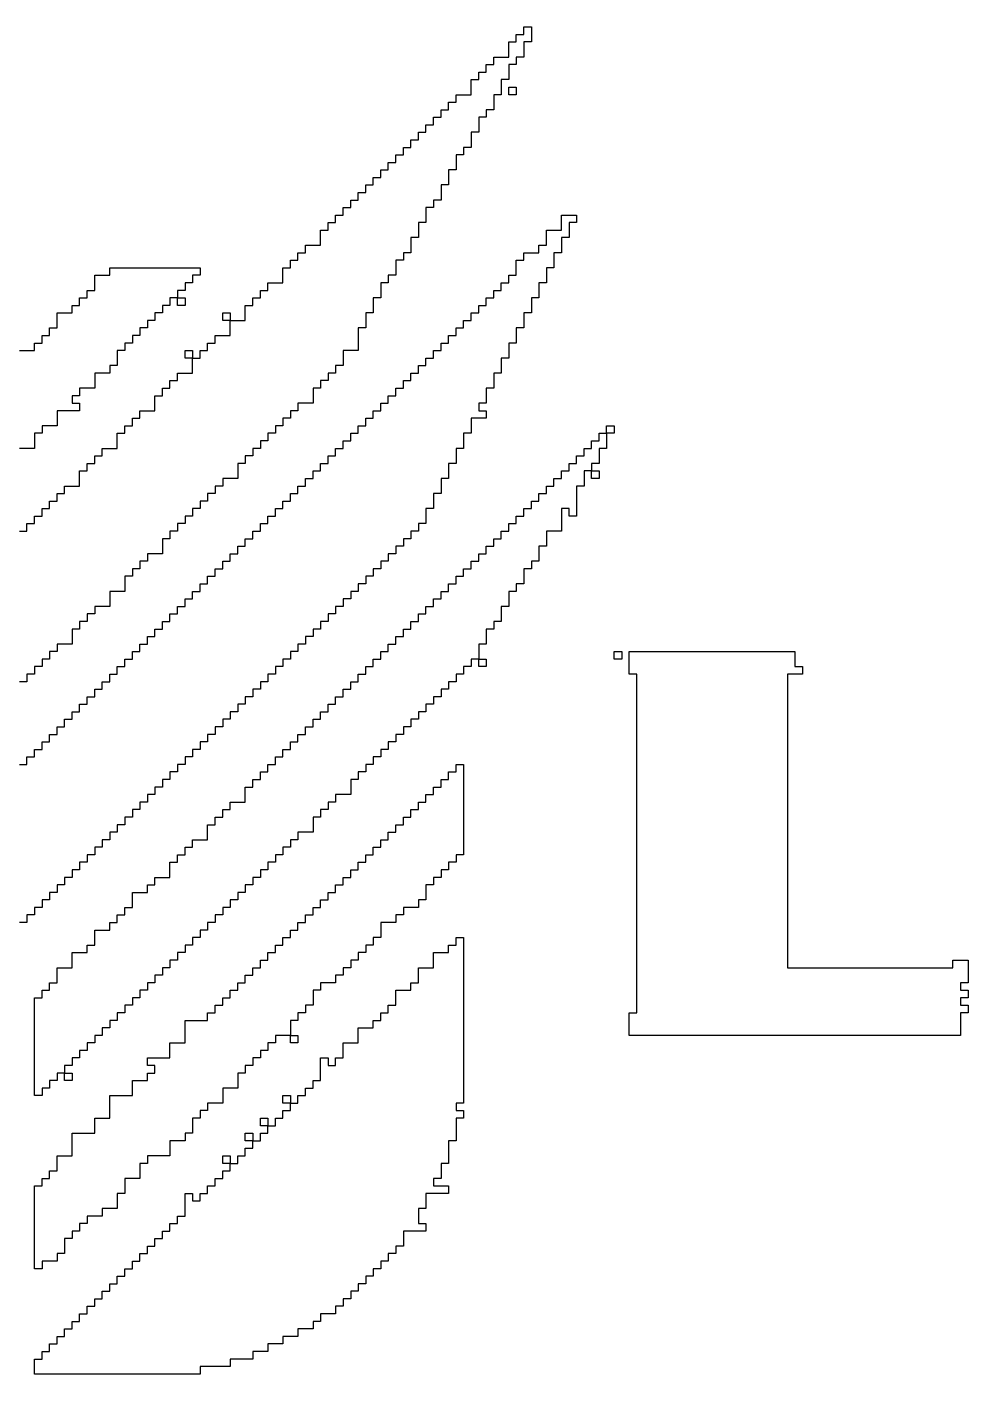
# Model space of a CAD drawing. Header units: millimetres. Extents: x 103208 to 171806, y -164 to 10038.
# Drawn here: x 143074.185 to 143075.132, y 4367.177 to 4368.532 of the extents above; entities that cross this region are included whole.
import ezdxf

# ---------------------------------------------------------------- set-up
doc = ezdxf.new("R2010")
doc.units = ezdxf.units.MM
doc.layers.add('TRACE', color=7, linetype='Continuous')

msp = doc.modelspace()

# ---------------------------------------------------------------- linework, layer by layer
at = {"layer": 'TRACE', "color": 2, "linetype": 'Continuous'}
for points in [[(143074.17758, 4368.02475), (143074.18515, 4368.02475), (143074.18515, 4368.03233), (143074.19272, 4368.03233), (143074.19272, 4368.0399), (143074.20029, 4368.0399), (143074.20029, 4368.04747), (143074.20786, 4368.04747), (143074.20786, 4368.05504), (143074.21544, 4368.05504), (143074.21544, 4368.06261), (143074.22301, 4368.06261), (143074.22301, 4368.07018), (143074.23058, 4368.07018), (143074.23815, 4368.07018), (143074.23815, 4368.08532), (143074.24572, 4368.08532), (143074.24572, 4368.09289), (143074.25329, 4368.09289), (143074.25329, 4368.10047), (143074.26086, 4368.10047), (143074.26086, 4368.10804), (143074.26843, 4368.10804), (143074.276, 4368.10804), (143074.276, 4368.12318), (143074.28358, 4368.12318), (143074.28358, 4368.13075), (143074.29115, 4368.13075), (143074.29115, 4368.13832), (143074.29872, 4368.13832), (143074.29872, 4368.14589), (143074.30629, 4368.14589), (143074.31386, 4368.14589), (143074.31386, 4368.16103), (143074.32143, 4368.16103), (143074.32143, 4368.1686), (143074.329, 4368.1686), (143074.329, 4368.17618), (143074.33657, 4368.17618), (143074.33657, 4368.18375), (143074.34414, 4368.18375), (143074.35171, 4368.18375), (143074.35171, 4368.19889), (143074.34414, 4368.19889), (143074.34414, 4368.20646), (143074.35171, 4368.20646), (143074.35171, 4368.19889), (143074.35929, 4368.19889), (143074.35929, 4368.20646), (143074.36686, 4368.20646), (143074.36686, 4368.21403), (143074.37443, 4368.21403), (143074.37443, 4368.2216), (143074.382, 4368.2216), (143074.38957, 4368.2216), (143074.38957, 4368.23674), (143074.382, 4368.23674), (143074.382, 4368.24432), (143074.38957, 4368.24432), (143074.38957, 4368.23674), (143074.39714, 4368.23674), (143074.40471, 4368.23674), (143074.40471, 4368.25189), (143074.41228, 4368.25189), (143074.41228, 4368.25946), (143074.41985, 4368.25946), (143074.41985, 4368.26703), (143074.42743, 4368.26703), (143074.42743, 4368.2746), (143074.435, 4368.2746), (143074.44257, 4368.2746), (143074.44257, 4368.28974), (143074.45014, 4368.28974), (143074.45014, 4368.29731), (143074.45771, 4368.29731), (143074.45771, 4368.30488), (143074.46528, 4368.30488), (143074.46528, 4368.31245), (143074.47285, 4368.31245), (143074.48042, 4368.31245), (143074.48042, 4368.3276), (143074.48799, 4368.3276), (143074.48799, 4368.33517), (143074.49556, 4368.33517), (143074.49556, 4368.34274), (143074.50314, 4368.34274), (143074.50314, 4368.35031), (143074.51071, 4368.35031), (143074.51071, 4368.35788), (143074.51828, 4368.35788), (143074.51828, 4368.36545), (143074.52585, 4368.36545), (143074.52585, 4368.37302), (143074.53342, 4368.37302), (143074.53342, 4368.38059), (143074.54099, 4368.38059), (143074.54099, 4368.38817), (143074.54856, 4368.38817), (143074.54856, 4368.39574), (143074.55613, 4368.39574), (143074.55613, 4368.40331), (143074.5637, 4368.40331), (143074.5637, 4368.41088), (143074.57128, 4368.41088), (143074.57128, 4368.41845), (143074.57885, 4368.41845), (143074.57885, 4368.42602), (143074.58642, 4368.42602), (143074.58642, 4368.43359), (143074.59399, 4368.43359), (143074.59399, 4368.44116), (143074.60156, 4368.44116), (143074.60156, 4368.44873), (143074.60913, 4368.44873), (143074.60913, 4368.45631), (143074.6167, 4368.45631), (143074.6167, 4368.46388), (143074.62427, 4368.46388), (143074.63184, 4368.46388), (143074.63184, 4368.47902), (143074.63942, 4368.47902), (143074.63942, 4368.48659), (143074.64699, 4368.48659), (143074.64699, 4368.49416), (143074.65456, 4368.49416), (143074.65456, 4368.50173), (143074.66213, 4368.50173), (143074.6697, 4368.50173), (143074.6697, 4368.51687), (143074.67727, 4368.51687), (143074.67727, 4368.52444), (143074.68484, 4368.52444), (143074.68484, 4368.53202), (143074.69241, 4368.53202), (143074.69241, 4368.51687), (143074.68484, 4368.51687), (143074.68484, 4368.50173), (143074.67727, 4368.50173), (143074.67727, 4368.49416), (143074.6697, 4368.49416), (143074.6697, 4368.47902), (143074.66213, 4368.47902), (143074.66213, 4368.46388), (143074.65456, 4368.46388), (143074.65456, 4368.44873), (143074.64699, 4368.44873), (143074.64699, 4368.44116), (143074.63942, 4368.44116), (143074.63942, 4368.42602), (143074.63184, 4368.42602), (143074.63184, 4368.41088), (143074.62427, 4368.41088), (143074.62427, 4368.40331), (143074.6167, 4368.40331), (143074.6167, 4368.38817), (143074.60913, 4368.38817), (143074.60913, 4368.37302), (143074.60156, 4368.37302), (143074.60156, 4368.35788), (143074.59399, 4368.35788), (143074.59399, 4368.35031), (143074.58642, 4368.35031), (143074.58642, 4368.33517), (143074.57885, 4368.33517), (143074.57885, 4368.32003), (143074.57128, 4368.32003), (143074.57128, 4368.30488), (143074.5637, 4368.30488), (143074.5637, 4368.29731), (143074.55613, 4368.29731), (143074.55613, 4368.28217), (143074.54856, 4368.28217), (143074.54856, 4368.2746), (143074.54099, 4368.2746), (143074.54099, 4368.25946), (143074.53342, 4368.25946), (143074.53342, 4368.24432), (143074.52585, 4368.24432), (143074.52585, 4368.22917), (143074.51828, 4368.22917), (143074.51828, 4368.20646), (143074.51071, 4368.20646), (143074.50314, 4368.20646), (143074.50314, 4368.19132), (143074.49556, 4368.19132), (143074.49556, 4368.18375), (143074.48799, 4368.18375), (143074.48799, 4368.17618), (143074.48042, 4368.17618), (143074.48042, 4368.1686), (143074.47285, 4368.1686), (143074.47285, 4368.15346), (143074.46528, 4368.15346), (143074.45771, 4368.15346), (143074.45771, 4368.14589), (143074.45014, 4368.14589), (143074.45014, 4368.13832), (143074.44257, 4368.13832), (143074.44257, 4368.13075), (143074.435, 4368.13075), (143074.435, 4368.12318), (143074.42743, 4368.12318), (143074.42743, 4368.11561), (143074.41985, 4368.11561), (143074.41985, 4368.10804), (143074.41228, 4368.10804), (143074.41228, 4368.10047), (143074.40471, 4368.10047), (143074.40471, 4368.09289), (143074.39714, 4368.09289), (143074.39714, 4368.07775), (143074.38957, 4368.07775), (143074.382, 4368.07775), (143074.382, 4368.07018), (143074.37443, 4368.07018), (143074.37443, 4368.06261), (143074.36686, 4368.06261), (143074.36686, 4368.05504), (143074.35929, 4368.05504), (143074.35929, 4368.04747), (143074.35171, 4368.04747), (143074.35171, 4368.0399), (143074.34414, 4368.0399), (143074.34414, 4368.03233), (143074.33657, 4368.03233), (143074.33657, 4368.02475), (143074.329, 4368.02475), (143074.329, 4368.01718), (143074.32143, 4368.01718), (143074.32143, 4368.00204), (143074.31386, 4368.00204), (143074.30629, 4368.00204), (143074.30629, 4367.99447), (143074.29872, 4367.99447), (143074.29872, 4367.9869), (143074.29115, 4367.9869), (143074.29115, 4367.97933), (143074.28358, 4367.97933), (143074.28358, 4367.96419), (143074.276, 4367.96419), (143074.26843, 4367.96419), (143074.26843, 4367.94904), (143074.26086, 4367.94904), (143074.25329, 4367.94904), (143074.25329, 4367.94147), (143074.24572, 4367.94147), (143074.24572, 4367.9339), (143074.23815, 4367.9339), (143074.23815, 4367.92633), (143074.23058, 4367.92633), (143074.23058, 4367.91119), (143074.22301, 4367.91119), (143074.21544, 4367.91119), (143074.21544, 4367.90362), (143074.20786, 4367.90362), (143074.20786, 4367.89605), (143074.20029, 4367.89605), (143074.20029, 4367.88848), (143074.19272, 4367.88848), (143074.19272, 4367.8809), (143074.18515, 4367.8809), (143074.18515, 4367.87333), (143074.17758, 4367.87333)], [(143074.67727, 4368.46388), (143074.6697, 4368.46388), (143074.6697, 4368.47145), (143074.67727, 4368.47145), (143074.67727, 4368.46388)], [(143074.17758, 4367.79005), (143074.18515, 4367.79005), (143074.18515, 4367.79762), (143074.19272, 4367.79762), (143074.19272, 4367.80519), (143074.20029, 4367.80519), (143074.20029, 4367.81276), (143074.20786, 4367.81276), (143074.20786, 4367.82034), (143074.21544, 4367.82034), (143074.21544, 4367.82791), (143074.22301, 4367.82791), (143074.22301, 4367.83548), (143074.23058, 4367.83548), (143074.23058, 4367.84305), (143074.23815, 4367.84305), (143074.23815, 4367.85062), (143074.24572, 4367.85062), (143074.24572, 4367.85819), (143074.25329, 4367.85819), (143074.25329, 4367.86576), (143074.26086, 4367.86576), (143074.26086, 4367.87333), (143074.26843, 4367.87333), (143074.26843, 4367.8809), (143074.276, 4367.8809), (143074.276, 4367.88848), (143074.28358, 4367.88848), (143074.28358, 4367.89605), (143074.29115, 4367.89605), (143074.29115, 4367.90362), (143074.29872, 4367.90362), (143074.29872, 4367.91119), (143074.30629, 4367.91119), (143074.30629, 4367.91876), (143074.31386, 4367.91876), (143074.31386, 4367.92633), (143074.32143, 4367.92633), (143074.32143, 4367.9339), (143074.329, 4367.9339), (143074.329, 4367.94147), (143074.33657, 4367.94147), (143074.33657, 4367.94904), (143074.34414, 4367.94904), (143074.34414, 4367.95661), (143074.35171, 4367.95661), (143074.35171, 4367.96419), (143074.35929, 4367.96419), (143074.35929, 4367.97176), (143074.36686, 4367.97176), (143074.36686, 4367.97933), (143074.37443, 4367.97933), (143074.37443, 4367.9869), (143074.382, 4367.9869), (143074.382, 4367.99447), (143074.38957, 4367.99447), (143074.38957, 4368.00204), (143074.39714, 4368.00204), (143074.39714, 4368.00961), (143074.40471, 4368.00961), (143074.40471, 4368.01718), (143074.41228, 4368.01718), (143074.41228, 4368.02475), (143074.41985, 4368.02475), (143074.41985, 4368.03233), (143074.42743, 4368.03233), (143074.42743, 4368.0399), (143074.435, 4368.0399), (143074.435, 4368.04747), (143074.44257, 4368.04747), (143074.44257, 4368.05504), (143074.45014, 4368.05504), (143074.45014, 4368.06261), (143074.45771, 4368.06261), (143074.45771, 4368.07018), (143074.46528, 4368.07018), (143074.46528, 4368.07775), (143074.47285, 4368.07775), (143074.47285, 4368.08532), (143074.48042, 4368.08532), (143074.48042, 4368.09289), (143074.48799, 4368.09289), (143074.48799, 4368.10047), (143074.49556, 4368.10047), (143074.49556, 4368.10804), (143074.50314, 4368.10804), (143074.50314, 4368.11561), (143074.51071, 4368.11561), (143074.51071, 4368.12318), (143074.51828, 4368.12318), (143074.51828, 4368.13075), (143074.52585, 4368.13075), (143074.52585, 4368.13832), (143074.53342, 4368.13832), (143074.53342, 4368.14589), (143074.54099, 4368.14589), (143074.54099, 4368.15346), (143074.54856, 4368.15346), (143074.54856, 4368.16103), (143074.55613, 4368.16103), (143074.55613, 4368.1686), (143074.5637, 4368.1686), (143074.5637, 4368.17618), (143074.57128, 4368.17618), (143074.57128, 4368.18375), (143074.57885, 4368.18375), (143074.57885, 4368.19132), (143074.58642, 4368.19132), (143074.58642, 4368.19889), (143074.59399, 4368.19889), (143074.59399, 4368.20646), (143074.60156, 4368.20646), (143074.60156, 4368.21403), (143074.60913, 4368.21403), (143074.60913, 4368.2216), (143074.6167, 4368.2216), (143074.6167, 4368.22917), (143074.62427, 4368.22917), (143074.62427, 4368.23674), (143074.63184, 4368.23674), (143074.63184, 4368.24432), (143074.63942, 4368.24432), (143074.63942, 4368.25189), (143074.64699, 4368.25189), (143074.64699, 4368.25946), (143074.65456, 4368.25946), (143074.65456, 4368.26703), (143074.66213, 4368.26703), (143074.66213, 4368.2746), (143074.6697, 4368.2746), (143074.6697, 4368.28217), (143074.67727, 4368.28217), (143074.67727, 4368.29731), (143074.68484, 4368.29731), (143074.68484, 4368.30488), (143074.69241, 4368.30488), (143074.69998, 4368.30488), (143074.69998, 4368.31245), (143074.70755, 4368.31245), (143074.70755, 4368.3276), (143074.71513, 4368.3276), (143074.7227, 4368.3276), (143074.7227, 4368.34274), (143074.73784, 4368.34274), (143074.73784, 4368.33517), (143074.73027, 4368.33517), (143074.73027, 4368.32003), (143074.7227, 4368.32003), (143074.7227, 4368.30488), (143074.71513, 4368.30488), (143074.71513, 4368.28974), (143074.70755, 4368.28974), (143074.70755, 4368.2746), (143074.69998, 4368.2746), (143074.69998, 4368.25946), (143074.69241, 4368.25946), (143074.69241, 4368.24432), (143074.68484, 4368.24432), (143074.68484, 4368.22917), (143074.67727, 4368.22917), (143074.67727, 4368.21403), (143074.6697, 4368.21403), (143074.6697, 4368.19889), (143074.66213, 4368.19889), (143074.66213, 4368.18375), (143074.65456, 4368.18375), (143074.65456, 4368.1686), (143074.64699, 4368.1686), (143074.64699, 4368.15346), (143074.63942, 4368.15346), (143074.63942, 4368.14589), (143074.64699, 4368.14589), (143074.64699, 4368.13832), (143074.63942, 4368.13832), (143074.63184, 4368.13832), (143074.63184, 4368.12318), (143074.62427, 4368.12318), (143074.62427, 4368.10804), (143074.6167, 4368.10804), (143074.6167, 4368.09289), (143074.60913, 4368.09289), (143074.60913, 4368.07775), (143074.60156, 4368.07775), (143074.60156, 4368.06261), (143074.59399, 4368.06261), (143074.59399, 4368.04747), (143074.58642, 4368.04747), (143074.58642, 4368.03233), (143074.57885, 4368.03233), (143074.57885, 4368.02475), (143074.57128, 4368.02475), (143074.57128, 4368.01718), (143074.5637, 4368.01718), (143074.5637, 4368.00961), (143074.55613, 4368.00961), (143074.55613, 4368.00204), (143074.54856, 4368.00204), (143074.54856, 4367.99447), (143074.54099, 4367.99447), (143074.54099, 4367.9869), (143074.53342, 4367.9869), (143074.53342, 4367.97933), (143074.52585, 4367.97933), (143074.52585, 4367.97176), (143074.51828, 4367.97176), (143074.51828, 4367.96419), (143074.51071, 4367.96419), (143074.51071, 4367.95661), (143074.50314, 4367.95661), (143074.50314, 4367.94904), (143074.49556, 4367.94904), (143074.49556, 4367.94147), (143074.48799, 4367.94147), (143074.48799, 4367.9339), (143074.48042, 4367.9339), (143074.48042, 4367.92633), (143074.47285, 4367.92633), (143074.47285, 4367.91876), (143074.46528, 4367.91876), (143074.46528, 4367.91119), (143074.45771, 4367.91119), (143074.45771, 4367.90362), (143074.45014, 4367.90362), (143074.45014, 4367.89605), (143074.44257, 4367.89605), (143074.44257, 4367.88848), (143074.435, 4367.88848), (143074.435, 4367.8809), (143074.42743, 4367.8809), (143074.42743, 4367.87333), (143074.41985, 4367.87333), (143074.41985, 4367.86576), (143074.41228, 4367.86576), (143074.41228, 4367.85819), (143074.40471, 4367.85819), (143074.40471, 4367.85062), (143074.39714, 4367.85062), (143074.39714, 4367.84305), (143074.38957, 4367.84305), (143074.38957, 4367.83548), (143074.382, 4367.83548), (143074.382, 4367.82791), (143074.37443, 4367.82791), (143074.37443, 4367.82034), (143074.36686, 4367.82034), (143074.36686, 4367.81276), (143074.35929, 4367.81276), (143074.35929, 4367.80519), (143074.35171, 4367.80519), (143074.35171, 4367.79762), (143074.34414, 4367.79762), (143074.34414, 4367.79005), (143074.33657, 4367.79005), (143074.33657, 4367.78248), (143074.329, 4367.78248), (143074.329, 4367.77491), (143074.32143, 4367.77491), (143074.32143, 4367.76734), (143074.31386, 4367.76734), (143074.31386, 4367.75977), (143074.30629, 4367.75977), (143074.30629, 4367.7522), (143074.29872, 4367.7522), (143074.29872, 4367.74462), (143074.29115, 4367.74462), (143074.29115, 4367.73705), (143074.28358, 4367.73705), (143074.28358, 4367.72948), (143074.276, 4367.72948), (143074.276, 4367.72191), (143074.26843, 4367.72191), (143074.26843, 4367.71434), (143074.26086, 4367.71434), (143074.26086, 4367.70677), (143074.25329, 4367.70677), (143074.25329, 4367.6992), (143074.24572, 4367.6992), (143074.24572, 4367.69163), (143074.23815, 4367.69163), (143074.23815, 4367.68406), (143074.23058, 4367.68406), (143074.23058, 4367.67649), (143074.22301, 4367.67649), (143074.22301, 4367.66891), (143074.21544, 4367.66891), (143074.21544, 4367.66134), (143074.20786, 4367.66134), (143074.20786, 4367.65377), (143074.20029, 4367.65377), (143074.20029, 4367.6462), (143074.19272, 4367.6462), (143074.19272, 4367.63863), (143074.18515, 4367.63863), (143074.18515, 4367.63106), (143074.17758, 4367.63106)], [(143074.17758, 4368.20646), (143074.18515, 4368.20646), (143074.19272, 4368.20646), (143074.19272, 4368.21403), (143074.20029, 4368.21403), (143074.20029, 4368.2216), (143074.20786, 4368.2216), (143074.20786, 4368.22917), (143074.21544, 4368.22917), (143074.21544, 4368.24432), (143074.22301, 4368.24432), (143074.23058, 4368.24432), (143074.23058, 4368.25189), (143074.23815, 4368.25189), (143074.23815, 4368.25946), (143074.24572, 4368.25946), (143074.24572, 4368.26703), (143074.25329, 4368.26703), (143074.25329, 4368.28217), (143074.26086, 4368.28217), (143074.26843, 4368.28217), (143074.26843, 4368.28974), (143074.35929, 4368.28974), (143074.35929, 4368.28217), (143074.35171, 4368.28217), (143074.35171, 4368.2746), (143074.34414, 4368.2746), (143074.34414, 4368.26703), (143074.33657, 4368.26703), (143074.33657, 4368.25946), (143074.34414, 4368.25946), (143074.34414, 4368.25189), (143074.33657, 4368.25189), (143074.33657, 4368.25946), (143074.329, 4368.25946), (143074.329, 4368.25189), (143074.32143, 4368.25189), (143074.32143, 4368.24432), (143074.31386, 4368.24432), (143074.31386, 4368.23674), (143074.30629, 4368.23674), (143074.30629, 4368.22917), (143074.29872, 4368.22917), (143074.29872, 4368.2216), (143074.29115, 4368.2216), (143074.29115, 4368.21403), (143074.28358, 4368.21403), (143074.28358, 4368.20646), (143074.276, 4368.20646), (143074.276, 4368.19132), (143074.26843, 4368.19132), (143074.26843, 4368.18375), (143074.26086, 4368.18375), (143074.25329, 4368.18375), (143074.25329, 4368.1686), (143074.24572, 4368.1686), (143074.23815, 4368.1686), (143074.23815, 4368.16103), (143074.23058, 4368.16103), (143074.23058, 4368.15346), (143074.23815, 4368.15346), (143074.23815, 4368.14589), (143074.23058, 4368.14589), (143074.21544, 4368.14589), (143074.21544, 4368.13075), (143074.20786, 4368.13075), (143074.20029, 4368.13075), (143074.20029, 4368.12318), (143074.19272, 4368.12318), (143074.19272, 4368.10804), (143074.18515, 4368.10804), (143074.17758, 4368.10804)], [(143074.20029, 4367.45692), (143074.19272, 4367.45692), (143074.19272, 4367.55535), (143074.20029, 4367.55535), (143074.20029, 4367.56292), (143074.20786, 4367.56292), (143074.20786, 4367.57049), (143074.21544, 4367.57049), (143074.21544, 4367.58563), (143074.22301, 4367.58563), (143074.23058, 4367.58563), (143074.23058, 4367.60077), (143074.23815, 4367.60077), (143074.24572, 4367.60077), (143074.24572, 4367.60835), (143074.25329, 4367.60835), (143074.25329, 4367.62349), (143074.26086, 4367.62349), (143074.26843, 4367.62349), (143074.26843, 4367.63106), (143074.276, 4367.63106), (143074.276, 4367.63863), (143074.28358, 4367.63863), (143074.28358, 4367.6462), (143074.29115, 4367.6462), (143074.29115, 4367.66134), (143074.29872, 4367.66134), (143074.30629, 4367.66134), (143074.30629, 4367.66891), (143074.31386, 4367.66891), (143074.31386, 4367.67649), (143074.32143, 4367.67649), (143074.329, 4367.67649), (143074.329, 4367.69163), (143074.33657, 4367.69163), (143074.33657, 4367.6992), (143074.34414, 4367.6992), (143074.34414, 4367.70677), (143074.35171, 4367.70677), (143074.35171, 4367.71434), (143074.35929, 4367.71434), (143074.36686, 4367.71434), (143074.36686, 4367.72948), (143074.37443, 4367.72948), (143074.37443, 4367.73705), (143074.382, 4367.73705), (143074.382, 4367.74462), (143074.38957, 4367.74462), (143074.38957, 4367.7522), (143074.39714, 4367.7522), (143074.40471, 4367.7522), (143074.40471, 4367.76734), (143074.41228, 4367.76734), (143074.41228, 4367.77491), (143074.41985, 4367.77491), (143074.41985, 4367.78248), (143074.42743, 4367.78248), (143074.42743, 4367.79005), (143074.435, 4367.79005), (143074.435, 4367.79762), (143074.44257, 4367.79762), (143074.44257, 4367.80519), (143074.45014, 4367.80519), (143074.45014, 4367.81276), (143074.45771, 4367.81276), (143074.45771, 4367.82034), (143074.46528, 4367.82034), (143074.46528, 4367.82791), (143074.47285, 4367.82791), (143074.47285, 4367.83548), (143074.48042, 4367.83548), (143074.48042, 4367.84305), (143074.48799, 4367.84305), (143074.48799, 4367.85062), (143074.49556, 4367.85062), (143074.49556, 4367.85819), (143074.50314, 4367.85819), (143074.50314, 4367.86576), (143074.51071, 4367.86576), (143074.51071, 4367.87333), (143074.51828, 4367.87333), (143074.51828, 4367.8809), (143074.52585, 4367.8809), (143074.52585, 4367.88848), (143074.53342, 4367.88848), (143074.53342, 4367.89605), (143074.54099, 4367.89605), (143074.54099, 4367.90362), (143074.54856, 4367.90362), (143074.54856, 4367.91119), (143074.55613, 4367.91119), (143074.55613, 4367.91876), (143074.5637, 4367.91876), (143074.5637, 4367.92633), (143074.57128, 4367.92633), (143074.57128, 4367.9339), (143074.57885, 4367.9339), (143074.57885, 4367.94147), (143074.58642, 4367.94147), (143074.58642, 4367.94904), (143074.59399, 4367.94904), (143074.59399, 4367.95661), (143074.60156, 4367.95661), (143074.60156, 4367.96419), (143074.60913, 4367.96419), (143074.60913, 4367.97176), (143074.6167, 4367.97176), (143074.6167, 4367.97933), (143074.62427, 4367.97933), (143074.62427, 4367.9869), (143074.63184, 4367.9869), (143074.63184, 4367.99447), (143074.63942, 4367.99447), (143074.63942, 4368.00204), (143074.64699, 4368.00204), (143074.64699, 4368.00961), (143074.65456, 4368.00961), (143074.65456, 4368.01718), (143074.66213, 4368.01718), (143074.66213, 4368.02475), (143074.6697, 4368.02475), (143074.6697, 4368.03233), (143074.67727, 4368.03233), (143074.67727, 4368.0399), (143074.68484, 4368.0399), (143074.68484, 4368.04747), (143074.69241, 4368.04747), (143074.69241, 4368.05504), (143074.69998, 4368.05504), (143074.69998, 4368.06261), (143074.70755, 4368.06261), (143074.70755, 4368.07018), (143074.71513, 4368.07018), (143074.71513, 4368.07775), (143074.7227, 4368.07775), (143074.7227, 4368.08532), (143074.73027, 4368.08532), (143074.73027, 4368.09289), (143074.73784, 4368.09289), (143074.73784, 4368.10047), (143074.74541, 4368.10047), (143074.74541, 4368.10804), (143074.75298, 4368.10804), (143074.75298, 4368.11561), (143074.76055, 4368.11561), (143074.76055, 4368.12318), (143074.76812, 4368.12318), (143074.76812, 4368.13075), (143074.77569, 4368.13075), (143074.77569, 4368.12318), (143074.76812, 4368.12318), (143074.76812, 4368.10804), (143074.76055, 4368.10804), (143074.76055, 4368.09289), (143074.75298, 4368.09289), (143074.75298, 4368.08532), (143074.76055, 4368.08532), (143074.76055, 4368.07775), (143074.75298, 4368.07775), (143074.75298, 4368.08532), (143074.74541, 4368.08532), (143074.74541, 4368.07018), (143074.73784, 4368.07018), (143074.73784, 4368.0399), (143074.73027, 4368.0399), (143074.73027, 4368.04747), (143074.7227, 4368.04747), (143074.7227, 4368.02475), (143074.71513, 4368.02475), (143074.70755, 4368.02475), (143074.70755, 4368.00961), (143074.69998, 4368.00961), (143074.69998, 4367.99447), (143074.69241, 4367.99447), (143074.69241, 4367.9869), (143074.68484, 4367.9869), (143074.68484, 4367.97176), (143074.67727, 4367.97176), (143074.67727, 4367.96419), (143074.6697, 4367.96419), (143074.6697, 4367.94904), (143074.66213, 4367.94904), (143074.66213, 4367.9339), (143074.65456, 4367.9339), (143074.65456, 4367.92633), (143074.64699, 4367.92633), (143074.64699, 4367.91119), (143074.63942, 4367.91119), (143074.63942, 4367.89605), (143074.64699, 4367.89605), (143074.64699, 4367.88848), (143074.63942, 4367.88848), (143074.63942, 4367.89605), (143074.63184, 4367.89605), (143074.63184, 4367.88848), (143074.62427, 4367.88848), (143074.62427, 4367.8809), (143074.6167, 4367.8809), (143074.6167, 4367.87333), (143074.60913, 4367.87333), (143074.60913, 4367.86576), (143074.60156, 4367.86576), (143074.60156, 4367.85819), (143074.59399, 4367.85819), (143074.59399, 4367.85062), (143074.58642, 4367.85062), (143074.58642, 4367.84305), (143074.57885, 4367.84305), (143074.57885, 4367.83548), (143074.57128, 4367.83548), (143074.57128, 4367.82791), (143074.5637, 4367.82791), (143074.5637, 4367.82034), (143074.55613, 4367.82034), (143074.55613, 4367.81276), (143074.54856, 4367.81276), (143074.54856, 4367.80519), (143074.54099, 4367.80519), (143074.54099, 4367.79762), (143074.53342, 4367.79762), (143074.53342, 4367.79005), (143074.52585, 4367.79005), (143074.52585, 4367.78248), (143074.51828, 4367.78248), (143074.51828, 4367.77491), (143074.51071, 4367.77491), (143074.51071, 4367.75977), (143074.50314, 4367.75977), (143074.49556, 4367.75977), (143074.49556, 4367.7522), (143074.48799, 4367.7522), (143074.48799, 4367.74462), (143074.48042, 4367.74462), (143074.48042, 4367.73705), (143074.47285, 4367.73705), (143074.47285, 4367.72191), (143074.46528, 4367.72191), (143074.45771, 4367.72191), (143074.45771, 4367.71434), (143074.45014, 4367.71434), (143074.45014, 4367.70677), (143074.44257, 4367.70677), (143074.44257, 4367.6992), (143074.435, 4367.6992), (143074.435, 4367.69163), (143074.42743, 4367.69163), (143074.42743, 4367.68406), (143074.41985, 4367.68406), (143074.41985, 4367.67649), (143074.41228, 4367.67649), (143074.41228, 4367.66891), (143074.40471, 4367.66891), (143074.40471, 4367.66134), (143074.39714, 4367.66134), (143074.39714, 4367.65377), (143074.38957, 4367.65377), (143074.38957, 4367.6462), (143074.382, 4367.6462), (143074.382, 4367.63863), (143074.37443, 4367.63863), (143074.37443, 4367.63106), (143074.36686, 4367.63106), (143074.36686, 4367.62349), (143074.35929, 4367.62349), (143074.35929, 4367.61592), (143074.35171, 4367.61592), (143074.35171, 4367.60835), (143074.34414, 4367.60835), (143074.34414, 4367.60077), (143074.33657, 4367.60077), (143074.33657, 4367.5932), (143074.329, 4367.5932), (143074.329, 4367.58563), (143074.32143, 4367.58563), (143074.32143, 4367.57806), (143074.31386, 4367.57806), (143074.31386, 4367.57049), (143074.30629, 4367.57049), (143074.30629, 4367.56292), (143074.29872, 4367.56292), (143074.29872, 4367.55535), (143074.29115, 4367.55535), (143074.29115, 4367.54778), (143074.28358, 4367.54778), (143074.28358, 4367.54021), (143074.276, 4367.54021), (143074.276, 4367.53264), (143074.26843, 4367.53264), (143074.26843, 4367.52506), (143074.26086, 4367.52506), (143074.26086, 4367.51749), (143074.25329, 4367.51749), (143074.25329, 4367.50992), (143074.24572, 4367.50992), (143074.24572, 4367.50235), (143074.23815, 4367.50235), (143074.23815, 4367.49478), (143074.23058, 4367.49478), (143074.23058, 4367.48721), (143074.22301, 4367.48721), (143074.22301, 4367.47964), (143074.23058, 4367.47964), (143074.23058, 4367.47207), (143074.22301, 4367.47207), (143074.22301, 4367.47964), (143074.21544, 4367.47964), (143074.21544, 4367.47207), (143074.20786, 4367.47207), (143074.20786, 4367.4645), (143074.20029, 4367.4645), (143074.20029, 4367.45692)], [(143074.78327, 4367.89605), (143074.77569, 4367.89605), (143074.77569, 4367.90362), (143074.78327, 4367.90362), (143074.78327, 4367.89605)], [(143075.12396, 4367.51749), (143074.79084, 4367.51749), (143074.79084, 4367.54021), (143074.79841, 4367.54021), (143074.79841, 4367.8809), (143074.79084, 4367.8809), (143074.79084, 4367.90362), (143074.9574, 4367.90362), (143074.9574, 4367.88848), (143074.96497, 4367.88848), (143074.96497, 4367.8809), (143074.9574, 4367.8809), (143074.94983, 4367.8809), (143074.94983, 4367.58563), (143075.11639, 4367.58563), (143075.11639, 4367.5932), (143075.13153, 4367.5932), (143075.13153, 4367.57049), (143075.12396, 4367.57049), (143075.12396, 4367.56292), (143075.13153, 4367.56292), (143075.13153, 4367.55535), (143075.12396, 4367.55535), (143075.12396, 4367.54778), (143075.13153, 4367.54778), (143075.13153, 4367.54021), (143075.12396, 4367.54021), (143075.12396, 4367.51749)], [(143074.20029, 4367.28279), (143074.19272, 4367.28279), (143074.19272, 4367.36607), (143074.20029, 4367.36607), (143074.20029, 4367.37364), (143074.20786, 4367.37364), (143074.20786, 4367.38121), (143074.21544, 4367.38121), (143074.21544, 4367.39636), (143074.22301, 4367.39636), (143074.23058, 4367.39636), (143074.23058, 4367.41907), (143074.24572, 4367.41907), (143074.25329, 4367.41907), (143074.25329, 4367.43421), (143074.26086, 4367.43421), (143074.26843, 4367.43421), (143074.26843, 4367.45692), (143074.28358, 4367.45692), (143074.29115, 4367.45692), (143074.29115, 4367.47207), (143074.29872, 4367.47207), (143074.30629, 4367.47207), (143074.30629, 4367.47964), (143074.31386, 4367.47964), (143074.31386, 4367.48721), (143074.30629, 4367.48721), (143074.30629, 4367.49478), (143074.32143, 4367.49478), (143074.329, 4367.49478), (143074.329, 4367.50992), (143074.33657, 4367.50992), (143074.34414, 4367.50992), (143074.34414, 4367.53264), (143074.35929, 4367.53264), (143074.36686, 4367.53264), (143074.36686, 4367.54021), (143074.37443, 4367.54021), (143074.37443, 4367.54778), (143074.382, 4367.54778), (143074.382, 4367.55535), (143074.38957, 4367.55535), (143074.38957, 4367.56292), (143074.39714, 4367.56292), (143074.39714, 4367.57049), (143074.40471, 4367.57049), (143074.40471, 4367.57806), (143074.41228, 4367.57806), (143074.41228, 4367.58563), (143074.41985, 4367.58563), (143074.41985, 4367.5932), (143074.42743, 4367.5932), (143074.42743, 4367.60077), (143074.435, 4367.60077), (143074.435, 4367.60835), (143074.44257, 4367.60835), (143074.44257, 4367.61592), (143074.45014, 4367.61592), (143074.45014, 4367.62349), (143074.45771, 4367.62349), (143074.45771, 4367.63106), (143074.46528, 4367.63106), (143074.46528, 4367.63863), (143074.47285, 4367.63863), (143074.47285, 4367.6462), (143074.48042, 4367.6462), (143074.48042, 4367.65377), (143074.48799, 4367.65377), (143074.48799, 4367.66134), (143074.49556, 4367.66134), (143074.49556, 4367.66891), (143074.50314, 4367.66891), (143074.50314, 4367.67649), (143074.51071, 4367.67649), (143074.51071, 4367.68406), (143074.51828, 4367.68406), (143074.51828, 4367.69163), (143074.52585, 4367.69163), (143074.52585, 4367.6992), (143074.53342, 4367.6992), (143074.53342, 4367.70677), (143074.54099, 4367.70677), (143074.54099, 4367.71434), (143074.54856, 4367.71434), (143074.54856, 4367.72191), (143074.55613, 4367.72191), (143074.55613, 4367.72948), (143074.5637, 4367.72948), (143074.5637, 4367.73705), (143074.57128, 4367.73705), (143074.57128, 4367.74462), (143074.57885, 4367.74462), (143074.57885, 4367.7522), (143074.58642, 4367.7522), (143074.58642, 4367.75977), (143074.59399, 4367.75977), (143074.59399, 4367.76734), (143074.60156, 4367.76734), (143074.60156, 4367.77491), (143074.60913, 4367.77491), (143074.60913, 4367.78248), (143074.6167, 4367.78248), (143074.6167, 4367.79005), (143074.62427, 4367.79005), (143074.62427, 4367.6992), (143074.6167, 4367.6992), (143074.6167, 4367.69163), (143074.60913, 4367.69163), (143074.60913, 4367.68406), (143074.60156, 4367.68406), (143074.60156, 4367.67649), (143074.59399, 4367.67649), (143074.59399, 4367.66891), (143074.58642, 4367.66891), (143074.58642, 4367.65377), (143074.57885, 4367.65377), (143074.57885, 4367.6462), (143074.57128, 4367.6462), (143074.5637, 4367.6462), (143074.5637, 4367.63863), (143074.55613, 4367.63863), (143074.55613, 4367.63106), (143074.54856, 4367.63106), (143074.54099, 4367.63106), (143074.54099, 4367.61592), (143074.53342, 4367.61592), (143074.53342, 4367.60835), (143074.52585, 4367.60835), (143074.52585, 4367.60077), (143074.51828, 4367.60077), (143074.51828, 4367.5932), (143074.51071, 4367.5932), (143074.51071, 4367.58563), (143074.50314, 4367.58563), (143074.50314, 4367.57806), (143074.49556, 4367.57806), (143074.49556, 4367.57049), (143074.48799, 4367.57049), (143074.48042, 4367.57049), (143074.48042, 4367.56292), (143074.47285, 4367.56292), (143074.47285, 4367.54778), (143074.46528, 4367.54778), (143074.46528, 4367.54021), (143074.45771, 4367.54021), (143074.45771, 4367.53264), (143074.45014, 4367.53264), (143074.45014, 4367.51749), (143074.45771, 4367.51749), (143074.45771, 4367.50992), (143074.45014, 4367.50992), (143074.45014, 4367.51749), (143074.435, 4367.51749), (143074.435, 4367.50992), (143074.42743, 4367.50992), (143074.42743, 4367.50235), (143074.41985, 4367.50235), (143074.41985, 4367.49478), (143074.41228, 4367.49478), (143074.41228, 4367.48721), (143074.40471, 4367.48721), (143074.40471, 4367.47964), (143074.39714, 4367.47964), (143074.39714, 4367.4645), (143074.38957, 4367.4645), (143074.382, 4367.4645), (143074.382, 4367.44935), (143074.37443, 4367.44935), (143074.36686, 4367.44935), (143074.36686, 4367.44178), (143074.35929, 4367.44178), (143074.35929, 4367.43421), (143074.35171, 4367.43421), (143074.35171, 4367.41907), (143074.34414, 4367.41907), (143074.34414, 4367.4115), (143074.33657, 4367.4115), (143074.329, 4367.4115), (143074.329, 4367.39636), (143074.32143, 4367.39636), (143074.30629, 4367.39636), (143074.30629, 4367.38878), (143074.29872, 4367.38878), (143074.29872, 4367.37364), (143074.29115, 4367.37364), (143074.28358, 4367.37364), (143074.28358, 4367.3585), (143074.276, 4367.3585), (143074.276, 4367.34336), (143074.26843, 4367.34336), (143074.26086, 4367.34336), (143074.26086, 4367.33579), (143074.25329, 4367.33579), (143074.24572, 4367.33579), (143074.24572, 4367.32822), (143074.23815, 4367.32822), (143074.23815, 4367.32065), (143074.23058, 4367.32065), (143074.23058, 4367.31307), (143074.22301, 4367.31307), (143074.22301, 4367.29793), (143074.21544, 4367.29793), (143074.21544, 4367.29036), (143074.20786, 4367.29036), (143074.20029, 4367.29036), (143074.20029, 4367.28279)], [(143074.35929, 4367.1768), (143074.19272, 4367.1768), (143074.19272, 4367.19194), (143074.20029, 4367.19194), (143074.20029, 4367.19951), (143074.20786, 4367.19951), (143074.20786, 4367.20708), (143074.21544, 4367.20708), (143074.21544, 4367.21465), (143074.22301, 4367.21465), (143074.22301, 4367.22222), (143074.23058, 4367.22222), (143074.23058, 4367.22979), (143074.23815, 4367.22979), (143074.23815, 4367.23736), (143074.24572, 4367.23736), (143074.24572, 4367.24493), (143074.25329, 4367.24493), (143074.25329, 4367.25251), (143074.26086, 4367.25251), (143074.26086, 4367.26008), (143074.26843, 4367.26008), (143074.26843, 4367.26765), (143074.276, 4367.26765), (143074.276, 4367.27522), (143074.28358, 4367.27522), (143074.28358, 4367.28279), (143074.29115, 4367.28279), (143074.29115, 4367.29036), (143074.29872, 4367.29036), (143074.29872, 4367.29793), (143074.30629, 4367.29793), (143074.30629, 4367.3055), (143074.31386, 4367.3055), (143074.31386, 4367.31307), (143074.32143, 4367.31307), (143074.32143, 4367.32065), (143074.329, 4367.32065), (143074.329, 4367.32822), (143074.33657, 4367.32822), (143074.33657, 4367.33579), (143074.34414, 4367.33579), (143074.34414, 4367.3585), (143074.35171, 4367.3585), (143074.35171, 4367.35093), (143074.35929, 4367.35093), (143074.35929, 4367.3585), (143074.36686, 4367.3585), (143074.36686, 4367.36607), (143074.37443, 4367.36607), (143074.37443, 4367.37364), (143074.382, 4367.37364), (143074.382, 4367.38121), (143074.38957, 4367.38121), (143074.38957, 4367.38878), (143074.382, 4367.38878), (143074.382, 4367.39636), (143074.38957, 4367.39636), (143074.38957, 4367.38878), (143074.39714, 4367.38878), (143074.39714, 4367.39636), (143074.40471, 4367.39636), (143074.40471, 4367.40393), (143074.41228, 4367.40393), (143074.41228, 4367.4115), (143074.40471, 4367.4115), (143074.40471, 4367.41907), (143074.41228, 4367.41907), (143074.41228, 4367.4115), (143074.41985, 4367.4115), (143074.41985, 4367.41907), (143074.42743, 4367.41907), (143074.42743, 4367.42664), (143074.41985, 4367.42664), (143074.41985, 4367.43421), (143074.42743, 4367.43421), (143074.42743, 4367.42664), (143074.435, 4367.42664), (143074.435, 4367.43421), (143074.44257, 4367.43421), (143074.44257, 4367.44178), (143074.45014, 4367.44178), (143074.45014, 4367.44935), (143074.44257, 4367.44935), (143074.44257, 4367.45692), (143074.45014, 4367.45692), (143074.45014, 4367.44935), (143074.45771, 4367.44935), (143074.45771, 4367.45692), (143074.46528, 4367.45692), (143074.46528, 4367.4645), (143074.47285, 4367.4645), (143074.47285, 4367.47207), (143074.48042, 4367.47207), (143074.48042, 4367.49478), (143074.48799, 4367.49478), (143074.48799, 4367.48721), (143074.49556, 4367.48721), (143074.49556, 4367.49478), (143074.50314, 4367.49478), (143074.50314, 4367.50992), (143074.51071, 4367.50992), (143074.51828, 4367.50992), (143074.51828, 4367.52506), (143074.52585, 4367.52506), (143074.53342, 4367.52506), (143074.53342, 4367.53264), (143074.54099, 4367.53264), (143074.54099, 4367.54021), (143074.54856, 4367.54021), (143074.54856, 4367.54778), (143074.55613, 4367.54778), (143074.55613, 4367.56292), (143074.5637, 4367.56292), (143074.57128, 4367.56292), (143074.57128, 4367.57049), (143074.57885, 4367.57049), (143074.57885, 4367.58563), (143074.58642, 4367.58563), (143074.59399, 4367.58563), (143074.59399, 4367.60077), (143074.60156, 4367.60077), (143074.60913, 4367.60077), (143074.60913, 4367.60835), (143074.6167, 4367.60835), (143074.6167, 4367.61592), (143074.62427, 4367.61592), (143074.62427, 4367.44935), (143074.6167, 4367.44935), (143074.6167, 4367.44178), (143074.62427, 4367.44178), (143074.62427, 4367.43421), (143074.6167, 4367.43421), (143074.6167, 4367.4115), (143074.60913, 4367.4115), (143074.60913, 4367.38878), (143074.60156, 4367.38878), (143074.60156, 4367.37364), (143074.59399, 4367.37364), (143074.59399, 4367.36607), (143074.60913, 4367.36607), (143074.60913, 4367.3585), (143074.60156, 4367.3585), (143074.58642, 4367.3585), (143074.58642, 4367.34336), (143074.57885, 4367.34336), (143074.57885, 4367.32822), (143074.58642, 4367.32822), (143074.58642, 4367.32065), (143074.57885, 4367.32065), (143074.5637, 4367.32065), (143074.5637, 4367.3055), (143074.55613, 4367.3055), (143074.55613, 4367.29793), (143074.54856, 4367.29793), (143074.54856, 4367.29036), (143074.54099, 4367.29036), (143074.54099, 4367.28279), (143074.53342, 4367.28279), (143074.53342, 4367.27522), (143074.52585, 4367.27522), (143074.52585, 4367.26765), (143074.51828, 4367.26765), (143074.51828, 4367.26008), (143074.51071, 4367.26008), (143074.51071, 4367.25251), (143074.50314, 4367.25251), (143074.50314, 4367.24493), (143074.49556, 4367.24493), (143074.49556, 4367.23736), (143074.48799, 4367.23736), (143074.48042, 4367.23736), (143074.48042, 4367.22979), (143074.47285, 4367.22979), (143074.47285, 4367.22222), (143074.46528, 4367.22222), (143074.45771, 4367.22222), (143074.45771, 4367.21465), (143074.45014, 4367.21465), (143074.44257, 4367.21465), (143074.44257, 4367.20708), (143074.435, 4367.20708), (143074.42743, 4367.20708), (143074.42743, 4367.19951), (143074.41985, 4367.19951), (143074.41228, 4367.19951), (143074.41228, 4367.19194), (143074.40471, 4367.19194), (143074.38957, 4367.19194), (143074.38957, 4367.18437), (143074.382, 4367.18437), (143074.35929, 4367.18437), (143074.35929, 4367.1768)]]:
    msp.add_lwpolyline(points, dxfattribs=at)

doc.saveas('drawing.dxf')
